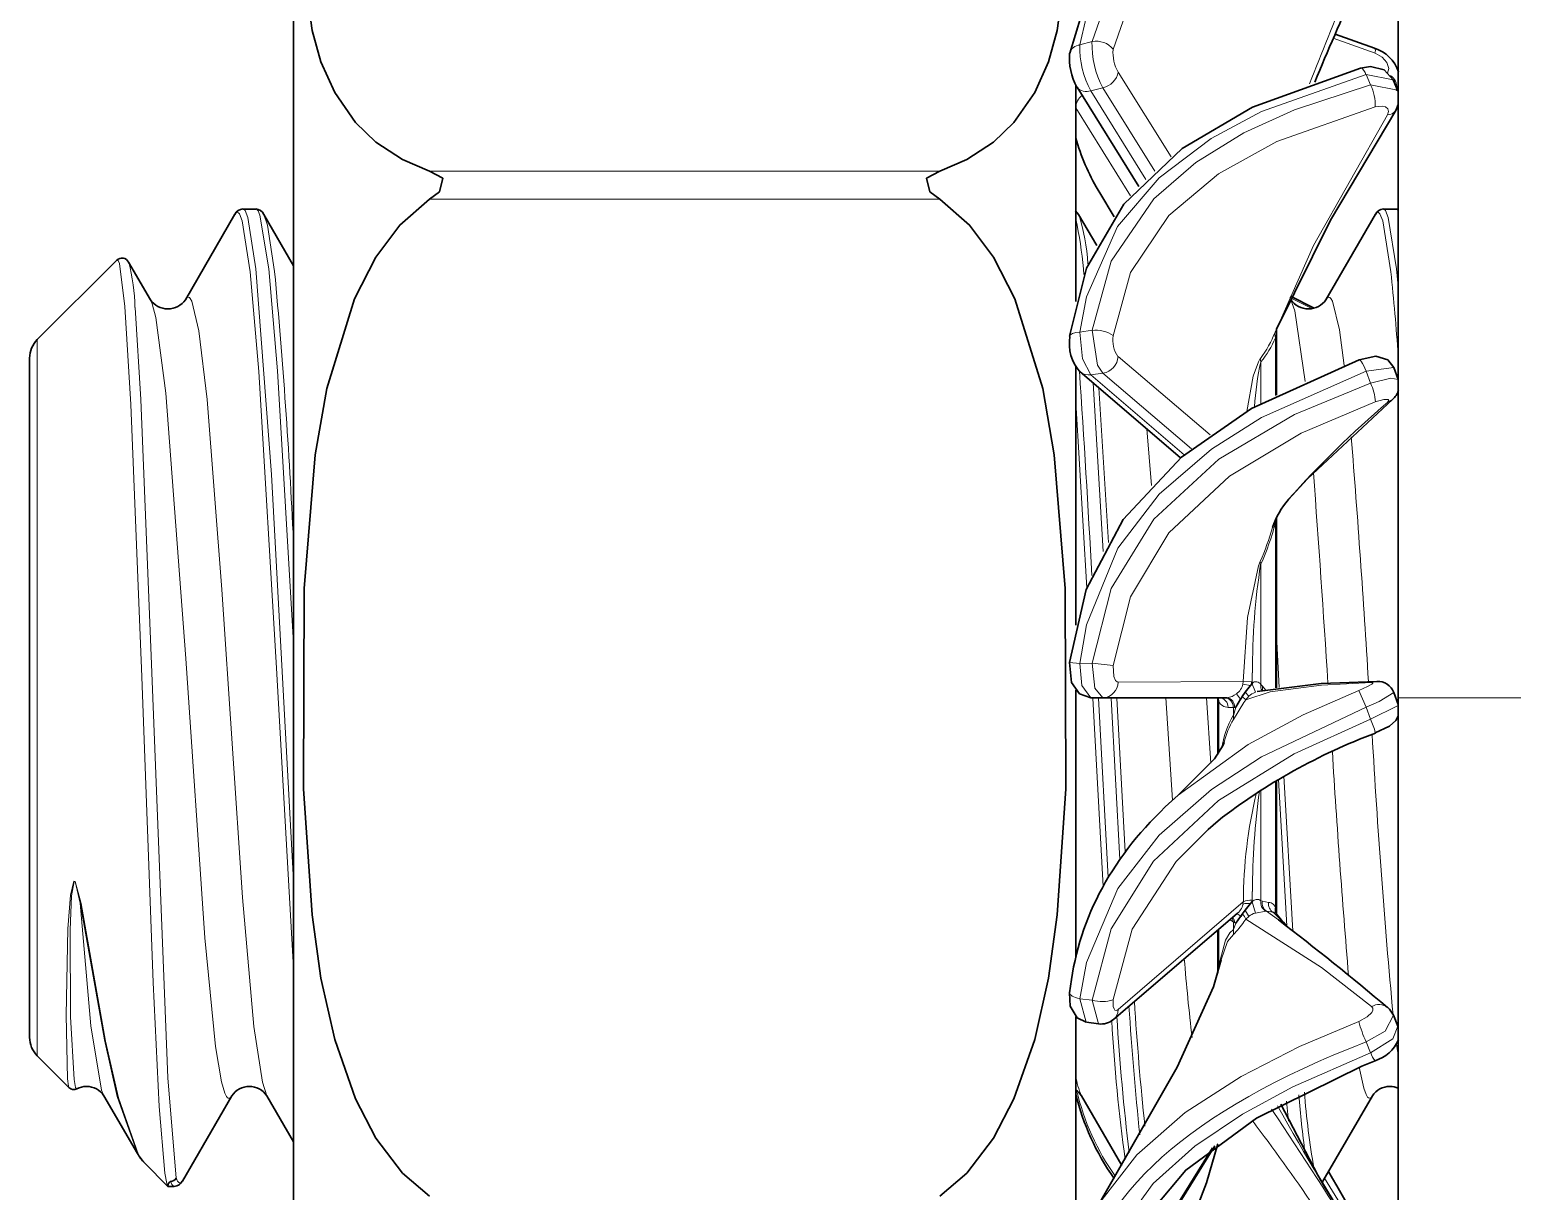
# Model space of a CAD drawing. Extents: x 291 to 834, y 188 to 661.
# Drawn here: x 416.502 to 421.052, y 247.562 to 251.127 of the extents above; entities that cross this region are included whole.
import ezdxf

# ---------------------------------------------------------------- set-up
doc = ezdxf.new("R2010")
doc.units = 0

msp = doc.modelspace()

# ---------------------------------------------------------------- linework, layer by layer
at = {"color": 7, "lineweight": 35, "ltscale": 0.125}
msp.add_line((420.702, 249.0769), (420.702, 254.0769), dxfattribs=at)
at = {"color": 7, "lineweight": 35, "ltscale": 0.11937}
msp.add_line((417.3121, 246.8775), (417.3121, 251.6523), dxfattribs=at)
at = {"color": 7, "lineweight": 35, "ltscale": 0.013887}
msp.add_line((420.702, 250.9977), (420.702, 251.5532), dxfattribs=at)
at = {"color": 7, "lineweight": 13, "ltscale": 0.000967825}
msp.add_line((419.7249, 251.0807), (419.7624, 251.0906), dxfattribs=at)
at = {"color": 7, "lineweight": 13, "ltscale": 0.003414}
msp.add_line((420.5025, 251.1011), (420.631, 251.0548), dxfattribs=at)
at = {"color": 7, "lineweight": 35, "ltscale": 0.003206}
msp.add_line((420.5079, 251.1136), (420.6287, 251.0708), dxfattribs=at)
at = {"color": 7, "lineweight": 13, "ltscale": 0.00768}
msp.add_line((419.8422, 250.9974), (420.0045, 250.7366), dxfattribs=at)
at = {"color": 7, "lineweight": 13, "ltscale": 0.000863501}
msp.add_line((420.6172, 250.958), (420.6032, 250.9895), dxfattribs=at)
at = {"color": 7, "lineweight": 13, "ltscale": 0.002112}
msp.add_line((420.6862, 250.9737), (420.6032, 250.9895), dxfattribs=at)
at = {"color": 7, "lineweight": 35, "ltscale": 0.016637}
msp.add_line((419.7121, 250.2926), (419.7121, 250.9581), dxfattribs=at)
at = {"color": 7, "lineweight": 35, "ltscale": 0.008998}
msp.add_line((419.9061, 250.6456), (419.7161, 250.9513), dxfattribs=at)
at = {"color": 7, "lineweight": 13, "ltscale": 0.000960823}
msp.add_line((419.7585, 250.9394), (419.7958, 250.9489), dxfattribs=at)
at = {"color": 7, "lineweight": 13, "ltscale": 0.008003}
msp.add_line((419.9276, 250.6676), (419.7585, 250.9394), dxfattribs=at)
at = {"color": 7, "lineweight": 13, "ltscale": 0.007522}
msp.add_line((419.7958, 250.9489), (419.9547, 250.6933), dxfattribs=at)
at = {"color": 7, "lineweight": 13, "ltscale": 0.002105}
msp.add_line((420.6172, 250.958), (420.6998, 250.942), dxfattribs=at)
at = {"color": 7, "lineweight": 35, "ltscale": 0.000862543}
msp.add_line((420.6998, 250.942), (420.6862, 250.9737), dxfattribs=at)
at = {"color": 7, "lineweight": 35, "ltscale": 0.000396052}
msp.add_line((420.702, 250.9545), (420.696, 250.9398), dxfattribs=at)
at = {"color": 7, "lineweight": 35, "ltscale": 0.000456619}
msp.add_line((420.702, 250.9362), (420.702, 250.9545), dxfattribs=at)
at = {"color": 7, "lineweight": 13, "ltscale": 0.007965}
msp.add_line((419.8805, 250.6171), (419.7122, 250.8876), dxfattribs=at)
at = {"color": 7, "lineweight": 35, "ltscale": 0.00048706}
msp.add_line((420.6941, 250.8795), (420.702, 250.8973), dxfattribs=at)
at = {"color": 7, "lineweight": 35, "ltscale": 0.008029}
msp.add_line((420.702, 250.5762), (420.702, 250.8973), dxfattribs=at)
at = {"color": 7, "lineweight": 13, "ltscale": 0.039131}
for p, q in [((417.7295, 250.6935), (419.2947, 250.6935)), ((417.7295, 250.6069), (419.2947, 250.6069))]:
    msp.add_line(p, q, dxfattribs=at)
at = {"color": 7, "lineweight": 35, "ltscale": 0.015599}
msp.add_line((420.702, 250.0529), (420.702, 250.6769), dxfattribs=at)
at = {"color": 7, "lineweight": 35, "ltscale": 0.002519}
msp.add_line((420.702, 250.5761), (420.702, 250.6769), dxfattribs=at)
at = {"color": 7, "lineweight": 35, "ltscale": 0.000257958}
msp.add_line((419.7859, 250.6261), (419.7806, 250.635), dxfattribs=at)
at = {"color": 7, "lineweight": 35, "ltscale": 0.002151}
msp.add_line((419.7859, 250.6261), (419.8302, 250.5524), dxfattribs=at)
at = {"color": 7, "lineweight": 35, "ltscale": 0.000986481}
for p, q in [((417.1565, 250.5769), (417.196, 250.5769)), ((420.6565, 250.5769), (420.696, 250.5769))]:
    msp.add_line(p, q, dxfattribs=at)
at = {"color": 7, "lineweight": 35, "ltscale": 0.000345607}
msp.add_line((419.7206, 250.5605), (419.7118, 250.5712), dxfattribs=at)
at = {"color": 7, "lineweight": 13, "ltscale": 0.000185275}
msp.add_line((420.696, 250.5769), (420.702, 250.5726), dxfattribs=at)
at = {"color": 7, "lineweight": 35, "ltscale": 0.000150748}
msp.add_line((420.702, 250.5761), (420.696, 250.5769), dxfattribs=at)
at = {"color": 7, "lineweight": 35, "ltscale": 0.007571}
for p, q in [((417.1319, 250.5606), (416.9799, 250.2986)), ((420.6319, 250.5606), (420.4799, 250.2986))]:
    msp.add_line(p, q, dxfattribs=at)
at = {"color": 7, "lineweight": 35, "ltscale": 0.004557}
msp.add_line((417.2206, 250.5605), (417.3121, 250.4029), dxfattribs=at)
at = {"color": 7, "lineweight": 35, "ltscale": 0.002778}
msp.add_line((419.7206, 250.5605), (419.7764, 250.4644), dxfattribs=at)
at = {"color": 7, "lineweight": 35, "ltscale": 0.008616}
msp.add_line((416.5254, 250.1761), (416.7691, 250.4198), dxfattribs=at)
at = {"color": 7, "lineweight": 35, "ltscale": 0.003329}
msp.add_line((416.8058, 250.4138), (416.8726, 250.2986), dxfattribs=at)
at = {"color": 7, "lineweight": 13, "ltscale": 0.000425899}
msp.add_line((419.7375, 250.3763), (419.7357, 250.3933), dxfattribs=at)
at = {"color": 7, "lineweight": 13, "ltscale": 0.001359}
msp.add_line((420.702, 250.3392), (420.6964, 250.3933), dxfattribs=at)
at = {"color": 7, "lineweight": 13, "ltscale": 0.001901}
msp.add_line((420.3693, 250.3054), (420.4371, 250.2711), dxfattribs=at)
at = {"color": 7, "lineweight": 35, "ltscale": 0.002038}
msp.add_line((420.3709, 250.3089), (420.4439, 250.2726), dxfattribs=at)
at = {"color": 7, "lineweight": 13, "ltscale": 0.000946202}
msp.add_line((419.7249, 250.1993), (419.7624, 250.2048), dxfattribs=at)
at = {"color": 7, "lineweight": 13, "ltscale": 0.000253592}
msp.add_line((420.3242, 250.199), (420.3285, 250.2082), dxfattribs=at)
at = {"color": 7, "lineweight": 13, "ltscale": 0.000325617}
msp.add_line((420.3271, 250.1925), (420.3279, 250.2055), dxfattribs=at)
at = {"color": 7, "lineweight": 35, "ltscale": 8.2908e-05}
msp.add_line((420.3278, 250.2052), (420.3286, 250.2084), dxfattribs=at)
at = {"color": 7, "lineweight": 35, "ltscale": 0.005003}
msp.add_line((420.328, 250.2057), (420.328, 250.0056), dxfattribs=at)
at = {"color": 7, "lineweight": 13, "ltscale": 0.003364}
msp.add_line((416.5254, 250.0415), (416.5254, 250.1761), dxfattribs=at)
at = {"color": 7, "lineweight": 13, "ltscale": 0.000288231}
msp.add_line((420.3252, 250.1812), (420.3271, 250.1925), dxfattribs=at)
at = {"color": 7, "lineweight": 13, "ltscale": 0.004425}
msp.add_line((420.3252, 250.1812), (420.3252, 250.0041), dxfattribs=at)
at = {"color": 7, "lineweight": 35, "ltscale": 0.003191}
msp.add_line((416.502, 249.9919), (416.502, 250.1195), dxfattribs=at)
at = {"color": 7, "lineweight": 13, "ltscale": 0.00927}
msp.add_line((419.8422, 250.1243), (420.1242, 249.8836), dxfattribs=at)
at = {"color": 7, "lineweight": 13, "ltscale": 0.000265548}
msp.add_line((420.2802, 250.1078), (420.2785, 250.1183), dxfattribs=at)
at = {"color": 7, "lineweight": 35, "ltscale": 0.019843}
msp.add_line((419.7121, 249.2992), (419.7121, 250.0929), dxfattribs=at)
at = {"color": 7, "lineweight": 35, "ltscale": 0.010164}
msp.add_line((420.0338, 249.8133), (419.725, 250.0778), dxfattribs=at)
at = {"color": 7, "lineweight": 13, "ltscale": 0.000939914}
msp.add_line((419.7585, 250.0679), (419.7958, 250.0729), dxfattribs=at)
at = {"color": 7, "lineweight": 13, "ltscale": 0.008928}
msp.add_line((419.7958, 250.0729), (420.067, 249.8407), dxfattribs=at)
at = {"color": 7, "lineweight": 13, "ltscale": 0.003185}
msp.add_line((420.2802, 250.1078), (420.2802, 249.9804), dxfattribs=at)
at = {"color": 7, "lineweight": 13, "ltscale": 0.00214}
msp.add_line((420.688, 250.0904), (420.6032, 250.0793), dxfattribs=at)
at = {"color": 7, "lineweight": 13, "ltscale": 0.000979231}
msp.add_line((420.6172, 250.0427), (420.6032, 250.0793), dxfattribs=at)
at = {"color": 7, "lineweight": 35, "ltscale": 0.000987342}
msp.add_line((420.7018, 250.0534), (420.688, 250.0904), dxfattribs=at)
at = {"color": 7, "lineweight": 13, "ltscale": 0.051595}
msp.add_line((416.5254, 247.9777), (416.5254, 250.0415), dxfattribs=at)
at = {"color": 7, "lineweight": 13, "ltscale": 0.009426}
msp.add_line((420.0449, 249.8227), (419.7585, 250.0679), dxfattribs=at)
at = {"color": 7, "lineweight": 13, "ltscale": 0.012968}
msp.add_line((419.7968, 249.5257), (419.7652, 250.0434), dxfattribs=at)
at = {"color": 7, "lineweight": 13, "ltscale": 0.011886}
msp.add_line((419.8124, 249.5535), (419.7832, 250.028), dxfattribs=at)
at = {"color": 7, "lineweight": 35, "ltscale": 0.04894}
msp.add_line((416.502, 248.0343), (416.502, 249.9919), dxfattribs=at)
at = {"color": 7, "lineweight": 13, "ltscale": 0.014291}
msp.add_line((419.7461, 249.4136), (419.7121, 249.9842), dxfattribs=at)
at = {"color": 7, "lineweight": 13, "ltscale": 0.000424698}
msp.add_line((420.6689, 249.9843), (420.6839, 249.9922), dxfattribs=at)
at = {"color": 7, "lineweight": 35, "ltscale": 0.023561}
msp.add_line((420.702, 249.0769), (420.702, 250.0194), dxfattribs=at)
at = {"color": 7, "lineweight": 13, "ltscale": 0.004357}
msp.add_line((419.9302, 249.9022), (419.9443, 249.7285), dxfattribs=at)
at = {"color": 7, "lineweight": 13, "ltscale": 0.000403417}
msp.add_line((420.3252, 249.6129), (420.3271, 249.6289), dxfattribs=at)
at = {"color": 7, "lineweight": 35, "ltscale": 0.013058}
msp.add_line((420.328, 249.6296), (420.328, 249.1072), dxfattribs=at)
at = {"color": 7, "lineweight": 13, "ltscale": 0.012651}
msp.add_line((420.3252, 249.6129), (420.3252, 249.1068), dxfattribs=at)
at = {"color": 7, "lineweight": 13, "ltscale": 0.000222666}
msp.add_line((420.2802, 249.4865), (420.2785, 249.4953), dxfattribs=at)
at = {"color": 7, "lineweight": 13, "ltscale": 0.009238}
msp.add_line((420.2802, 249.4865), (420.2802, 249.117), dxfattribs=at)
at = {"color": 7, "lineweight": 13, "ltscale": 0.004002}
msp.add_line((420.3366, 249.1085), (420.328, 249.2684), dxfattribs=at)
at = {"color": 7, "lineweight": 13, "ltscale": 0.00078881}
msp.add_line((419.7249, 249.1824), (419.6935, 249.1848), dxfattribs=at)
at = {"color": 7, "lineweight": 13, "ltscale": 0.000936217}
msp.add_line((419.7249, 249.1824), (419.7624, 249.183), dxfattribs=at)
at = {"color": 7, "lineweight": 13, "ltscale": 0.001623}
msp.add_line((419.8268, 249.1754), (419.7624, 249.183), dxfattribs=at)
at = {"color": 7, "lineweight": 13, "ltscale": 0.009603}
msp.add_line((419.8422, 249.1248), (420.2263, 249.1265), dxfattribs=at)
at = {"color": 7, "lineweight": 13, "ltscale": 0.000192772}
msp.add_line((420.2263, 249.1265), (420.2254, 249.1188), dxfattribs=at)
at = {"color": 7, "lineweight": 13, "ltscale": 0.000585033}
msp.add_line((420.2484, 249.1142), (420.2254, 249.1188), dxfattribs=at)
at = {"color": 7, "lineweight": 13, "ltscale": 0.00068177}
msp.add_line((420.2536, 249.1255), (420.2263, 249.1265), dxfattribs=at)
at = {"color": 7, "lineweight": 35, "ltscale": 0.000661826}
msp.add_line((420.2484, 249.1142), (420.2318, 249.0936), dxfattribs=at)
at = {"color": 7, "lineweight": 35, "ltscale": 0.000199747}
msp.add_line((420.2484, 249.1142), (420.2531, 249.1207), dxfattribs=at)
at = {"color": 7, "lineweight": 35, "ltscale": 0.0001091}
msp.add_line((420.253, 249.1255), (420.253, 249.1211), dxfattribs=at)
at = {"color": 7, "lineweight": 13, "ltscale": 0.000733669}
msp.add_line((420.253, 249.1211), (420.2635, 249.0937), dxfattribs=at)
at = {"color": 7, "lineweight": 13, "ltscale": 0.00050968}
msp.add_line((420.2536, 249.1255), (420.2538, 249.1458), dxfattribs=at)
at = {"color": 7, "lineweight": 13, "ltscale": 0.000182749}
msp.add_line((420.2538, 249.1459), (420.2539, 249.1532), dxfattribs=at)
at = {"color": 7, "lineweight": 13, "ltscale": 0.000166191}
msp.add_line((420.2802, 249.117), (420.2848, 249.1122), dxfattribs=at)
at = {"color": 7, "lineweight": 13, "ltscale": 0.000417403}
msp.add_line((420.6362, 249.1271), (420.6199, 249.1235), dxfattribs=at)
at = {"color": 7, "lineweight": 35, "ltscale": 0.020493}
msp.add_line((419.7121, 248.2803), (419.7121, 249.1), dxfattribs=at)
at = {"color": 7, "lineweight": 35, "ltscale": 0.000931549}
msp.add_line((419.7585, 249.0769), (419.7958, 249.0769), dxfattribs=at)
at = {"color": 7, "lineweight": 13, "ltscale": 0.014483}
msp.add_line((419.796, 248.4976), (419.7643, 249.076), dxfattribs=at)
at = {"color": 7, "lineweight": 13, "ltscale": 0.013802}
msp.add_line((419.8116, 248.5248), (419.7816, 249.076), dxfattribs=at)
at = {"color": 7, "lineweight": 35, "ltscale": 0.009522}
msp.add_line((419.7958, 249.0769), (420.1767, 249.0769), dxfattribs=at)
at = {"color": 7, "lineweight": 13, "ltscale": 0.0124}
msp.add_line((419.8477, 248.5808), (419.821, 249.076), dxfattribs=at)
at = {"color": 7, "lineweight": 13, "ltscale": 0.011834}
msp.add_line((419.864, 248.6034), (419.8383, 249.076), dxfattribs=at)
at = {"color": 7, "lineweight": 13, "ltscale": 0.007876}
msp.add_line((419.9887, 249.0769), (420.0093, 248.7625), dxfattribs=at)
at = {"color": 7, "lineweight": 13, "ltscale": 0.005043}
msp.add_line((420.1137, 249.0769), (420.1268, 248.8756), dxfattribs=at)
at = {"color": 7, "lineweight": 35, "ltscale": 0.004365}
msp.add_line((420.148, 249.0769), (420.148, 248.9023), dxfattribs=at)
at = {"color": 7, "lineweight": 13, "ltscale": 0.000323819}
msp.add_line((420.1481, 249.0769), (420.1508, 249.0642), dxfattribs=at)
at = {"color": 7, "lineweight": 13, "ltscale": 0.000317538}
msp.add_line((420.1508, 249.0642), (420.1504, 249.0769), dxfattribs=at)
at = {"color": 7, "lineweight": 35, "ltscale": 0.000702169}
msp.add_line((420.2182, 249.072), (420.2037, 249.0479), dxfattribs=at)
at = {"color": 7, "lineweight": 13, "ltscale": 0.000525181}
msp.add_line((420.2182, 249.072), (420.2052, 249.0885), dxfattribs=at)
at = {"color": 7, "lineweight": 35, "ltscale": 0.000237019}
msp.add_line((420.2185, 249.0727), (420.2231, 249.081), dxfattribs=at)
at = {"color": 7, "lineweight": 35, "ltscale": 0.000382836}
msp.add_line((420.2318, 249.0936), (420.2231, 249.081), dxfattribs=at)
at = {"color": 7, "lineweight": 13, "ltscale": 0.000370349}
msp.add_line((420.2231, 249.081), (420.234, 249.0709), dxfattribs=at)
at = {"color": 7, "lineweight": 13, "ltscale": 0.000265279}
msp.add_line((420.2282, 249.062), (420.234, 249.0709), dxfattribs=at)
at = {"color": 7, "lineweight": 13, "ltscale": 0.000418649}
msp.add_line((420.2318, 249.0936), (420.2436, 249.0816), dxfattribs=at)
at = {"color": 7, "lineweight": 13, "ltscale": 0.000359878}
msp.add_line((420.234, 249.0709), (420.2436, 249.0816), dxfattribs=at)
at = {"color": 7, "lineweight": 13, "ltscale": 0.000321719}
msp.add_line((420.2848, 249.1122), (420.2855, 249.0994), dxfattribs=at)
at = {"color": 7, "lineweight": 13, "ltscale": 0.00037163}
msp.add_line((420.2848, 249.1122), (420.2949, 249.1014), dxfattribs=at)
at = {"color": 7, "lineweight": 13, "ltscale": 0.001393}
msp.add_line((420.6032, 249.0482), (420.5808, 249.0992), dxfattribs=at)
at = {"color": 7, "lineweight": 35, "ltscale": 0.000992991}
msp.add_line((420.7019, 249.056), (420.6882, 249.0933), dxfattribs=at)
at = {"color": 7, "lineweight": 13, "ltscale": 0.075}
msp.add_line((423.702, 249.0769), (420.702, 249.0769), dxfattribs=at)
at = {"color": 7, "lineweight": 35}
msp.add_line((420.702, 249.0769), (420.702, 192.6969), dxfattribs=at)
at = {"color": 7, "lineweight": 35, "ltscale": 0.00053215}
msp.add_line((420.702, 249.0556), (420.702, 249.0769), dxfattribs=at)
at = {"color": 7, "lineweight": 13, "ltscale": 0.003934}
msp.add_line((420.1508, 249.0642), (420.1508, 248.9069), dxfattribs=at)
at = {"color": 7, "lineweight": 13, "ltscale": 0.000405121}
msp.add_line((420.1959, 249.0471), (420.1797, 249.0471), dxfattribs=at)
at = {"color": 7, "lineweight": 13, "ltscale": 0.000665593}
msp.add_line((420.1959, 249.0224), (420.2037, 249.0479), dxfattribs=at)
at = {"color": 7, "lineweight": 13, "ltscale": 9.99713e-05}
msp.add_line((420.1959, 249.0471), (420.1999, 249.0472), dxfattribs=at)
at = {"color": 7, "lineweight": 13, "ltscale": 0.000616837}
msp.add_line((420.1959, 249.0471), (420.1959, 249.0224), dxfattribs=at)
at = {"color": 7, "lineweight": 13, "ltscale": 0.000308613}
msp.add_line((420.1959, 249.0224), (420.196, 249.0101), dxfattribs=at)
at = {"color": 7, "lineweight": 13, "ltscale": 0.001528}
msp.add_line((420.196, 249.0101), (420.2282, 249.062), dxfattribs=at)
at = {"color": 7, "lineweight": 13, "ltscale": 9.69001e-05}
for p, q in [((420.2037, 249.0479), (420.1999, 249.0472)), ((420.2037, 248.3852), (420.1999, 248.3859))]:
    msp.add_line(p, q, dxfattribs=at)
at = {"color": 7, "lineweight": 13, "ltscale": 0.000992786}
msp.add_line((420.6172, 249.011), (420.6032, 249.0482), dxfattribs=at)
at = {"color": 7, "lineweight": 35, "ltscale": 0.023902}
msp.add_line((420.702, 248.0648), (420.702, 249.0208), dxfattribs=at)
at = {"color": 7, "lineweight": 13, "ltscale": 0.009632}
msp.add_line((420.3252, 248.8206), (420.3252, 248.4353), dxfattribs=at)
at = {"color": 7, "lineweight": 35, "ltscale": 0.009224}
msp.add_line((420.328, 248.8222), (420.328, 248.4533), dxfattribs=at)
at = {"color": 7, "lineweight": 13, "ltscale": 0.011246}
msp.add_line((420.3596, 248.3768), (420.3343, 248.8259), dxfattribs=at)
at = {"color": 7, "lineweight": 13, "ltscale": 0.011878}
msp.add_line((420.3781, 248.3614), (420.3512, 248.8358), dxfattribs=at)
at = {"color": 7, "lineweight": 35, "ltscale": 0.001348}
msp.add_line((420.0267, 248.778), (419.9869, 248.7416), dxfattribs=at)
at = {"color": 7, "lineweight": 13, "ltscale": 0.008476}
msp.add_line((420.2802, 248.4537), (420.2802, 248.7928), dxfattribs=at)
at = {"color": 7, "lineweight": 35, "ltscale": 0.00101}
msp.add_line((420.1189, 248.6726), (420.1497, 248.6987), dxfattribs=at)
at = {"color": 7, "lineweight": 13, "ltscale": 0.000173977}
msp.add_line((420.2538, 248.4752), (420.2539, 248.4821), dxfattribs=at)
at = {"color": 7, "lineweight": 13, "ltscale": 8.37602e-05}
msp.add_line((416.6566, 248.4462), (416.6598, 248.445), dxfattribs=at)
at = {"color": 7, "lineweight": 13, "ltscale": 0.012673}
msp.add_line((419.8422, 248.1195), (420.2263, 248.4503), dxfattribs=at)
at = {"color": 7, "lineweight": 13, "ltscale": 0.000185195}
msp.add_line((420.2263, 248.4503), (420.2254, 248.4429), dxfattribs=at)
at = {"color": 7, "lineweight": 35, "ltscale": 0.000655598}
msp.add_line((420.2484, 248.445), (420.2318, 248.4247), dxfattribs=at)
at = {"color": 7, "lineweight": 35, "ltscale": 0.000195469}
msp.add_line((420.2484, 248.445), (420.2531, 248.4513), dxfattribs=at)
at = {"color": 7, "lineweight": 13, "ltscale": 0.000897186}
msp.add_line((420.2534, 248.4505), (420.2635, 248.416), dxfattribs=at)
at = {"color": 7, "lineweight": 13, "ltscale": 0.000103785}
msp.add_line((420.2536, 248.4558), (420.2535, 248.4516), dxfattribs=at)
at = {"color": 7, "lineweight": 13, "ltscale": 0.000484124}
msp.add_line((420.2536, 248.4558), (420.2538, 248.4752), dxfattribs=at)
at = {"color": 7, "lineweight": 13, "ltscale": 0.000118703}
msp.add_line((420.2802, 248.4537), (420.2848, 248.4526), dxfattribs=at)
at = {"color": 7, "lineweight": 13, "ltscale": 0.000494287}
msp.add_line((420.2848, 248.4526), (420.3041, 248.4487), dxfattribs=at)
at = {"color": 7, "lineweight": 13, "ltscale": 0.000276896}
msp.add_line((420.3252, 248.4353), (420.318, 248.4436), dxfattribs=at)
at = {"color": 7, "lineweight": 13, "ltscale": 0.000537602}
msp.add_line((420.3278, 248.4139), (420.3252, 248.4353), dxfattribs=at)
at = {"color": 7, "lineweight": 35, "ltscale": 0.000991058}
msp.add_line((420.328, 248.4533), (420.328, 248.4136), dxfattribs=at)
at = {"color": 7, "lineweight": 35, "ltscale": 0.012537}
msp.add_line((419.8279, 248.0895), (420.2087, 248.4159), dxfattribs=at)
at = {"color": 7, "lineweight": 13, "ltscale": 0.000328537}
msp.add_line((420.1959, 248.388), (420.1853, 248.3958), dxfattribs=at)
at = {"color": 7, "lineweight": 13, "ltscale": 0.000353383}
msp.add_line((420.1959, 248.388), (420.1921, 248.4016), dxfattribs=at)
at = {"color": 7, "lineweight": 13, "ltscale": 0.000112784}
msp.add_line((420.1959, 248.388), (420.1999, 248.3859), dxfattribs=at)
at = {"color": 7, "lineweight": 13, "ltscale": 0.000575256}
msp.add_line((420.1959, 248.388), (420.1959, 248.365), dxfattribs=at)
at = {"color": 7, "lineweight": 13, "ltscale": 0.000542227}
msp.add_line((420.1959, 248.365), (420.2037, 248.3852), dxfattribs=at)
at = {"color": 7, "lineweight": 35, "ltscale": 0.000611773}
msp.add_line((420.2182, 248.405), (420.2037, 248.3852), dxfattribs=at)
at = {"color": 7, "lineweight": 35, "ltscale": 0.000217625}
msp.add_line((420.2185, 248.4056), (420.2231, 248.413), dxfattribs=at)
at = {"color": 7, "lineweight": 35, "ltscale": 0.000364842}
msp.add_line((420.2318, 248.4247), (420.2231, 248.413), dxfattribs=at)
at = {"color": 7, "lineweight": 13, "ltscale": 0.000245097}
msp.add_line((420.2282, 248.389), (420.234, 248.397), dxfattribs=at)
at = {"color": 7, "lineweight": 13, "ltscale": 0.000554212}
msp.add_line((420.2318, 248.4247), (420.2436, 248.4059), dxfattribs=at)
at = {"color": 7, "lineweight": 13, "ltscale": 0.0003274}
msp.add_line((420.234, 248.397), (420.2436, 248.4059), dxfattribs=at)
at = {"color": 7, "lineweight": 13, "ltscale": 0.000818168}
msp.add_line((420.2635, 248.416), (420.2956, 248.4222), dxfattribs=at)
at = {"color": 7, "lineweight": 13, "ltscale": 4.80667e-05}
msp.add_line((420.2956, 248.4222), (420.2975, 248.4222), dxfattribs=at)
at = {"color": 7, "lineweight": 13, "ltscale": 0.001134}
msp.add_line((420.2975, 248.4222), (420.3339, 248.3952), dxfattribs=at)
at = {"color": 7, "lineweight": 13, "ltscale": 0.000513215}
msp.add_line((420.2975, 248.4222), (420.3177, 248.4183), dxfattribs=at)
at = {"color": 7, "lineweight": 13, "ltscale": 0.001573}
msp.add_line((420.3621, 248.3737), (420.3177, 248.4183), dxfattribs=at)
at = {"color": 7, "lineweight": 13, "ltscale": 0.000154877}
msp.add_line((420.3177, 248.4183), (420.3239, 248.4183), dxfattribs=at)
at = {"color": 7, "lineweight": 13, "ltscale": 0.000119886}
msp.add_line((420.3271, 248.4147), (420.3239, 248.4183), dxfattribs=at)
at = {"color": 7, "lineweight": 35, "ltscale": 0.00331}
msp.add_line((420.148, 248.3638), (420.148, 248.2313), dxfattribs=at)
at = {"color": 7, "lineweight": 13, "ltscale": 0.002763}
msp.add_line((420.1508, 248.3662), (420.1508, 248.2556), dxfattribs=at)
at = {"color": 7, "lineweight": 13, "ltscale": 0.000366214}
msp.add_line((420.1959, 248.365), (420.196, 248.3503), dxfattribs=at)
at = {"color": 7, "lineweight": 13, "ltscale": 0.000492757}
msp.add_line((420.1495, 248.236), (420.1508, 248.2556), dxfattribs=at)
at = {"color": 7, "lineweight": 13, "ltscale": 0.000942958}
msp.add_line((419.7249, 248.1529), (419.7624, 248.1483), dxfattribs=at)
at = {"color": 7, "lineweight": 13, "ltscale": 0.001866}
msp.add_line((419.7445, 248.0809), (419.7249, 248.1529), dxfattribs=at)
at = {"color": 7, "lineweight": 13, "ltscale": 0.001884}
msp.add_line((419.7624, 248.1483), (419.7825, 248.0757), dxfattribs=at)
at = {"color": 7, "lineweight": 35, "ltscale": 0.018459}
msp.add_line((419.7121, 247.3593), (419.7121, 248.0977), dxfattribs=at)
at = {"color": 7, "lineweight": 35, "ltscale": 0.000940671}
msp.add_line((419.7452, 248.0807), (419.7825, 248.0757), dxfattribs=at)
at = {"color": 7, "lineweight": 35, "ltscale": 0.000908797}
msp.add_line((420.7007, 248.0686), (420.6869, 248.1023), dxfattribs=at)
at = {"color": 7, "lineweight": 35, "ltscale": 0.013755}
msp.add_line((420.702, 247.4769), (420.702, 248.0271), dxfattribs=at)
at = {"color": 7, "lineweight": 35, "ltscale": 0.003435}
msp.add_line((416.5254, 247.9777), (416.6226, 247.8806), dxfattribs=at)
at = {"color": 7, "lineweight": 13, "ltscale": 0.000902385}
msp.add_line((420.6172, 247.9872), (420.6032, 248.0205), dxfattribs=at)
at = {"color": 7, "lineweight": 13, "ltscale": 0.001066}
msp.add_line((420.6968, 248.0145), (420.7026, 247.9722), dxfattribs=at)
at = {"color": 7, "lineweight": 13, "ltscale": 3.12805e-05}
msp.add_line((416.6465, 247.8766), (416.6453, 247.8766), dxfattribs=at)
at = {"color": 7, "lineweight": 35, "ltscale": 0.005112}
msp.add_line((416.8325, 247.6784), (416.7299, 247.8552), dxfattribs=at)
at = {"color": 7, "lineweight": 35, "ltscale": 0.00757}
for p, q in [((416.9706, 247.5933), (417.1226, 247.8552)), ((420.4706, 247.5933), (420.6226, 247.8552))]:
    msp.add_line(p, q, dxfattribs=at)
at = {"color": 7, "lineweight": 35, "ltscale": 0.004095}
msp.add_line((417.3121, 247.7135), (417.2299, 247.8552), dxfattribs=at)
at = {"color": 7, "lineweight": 35, "ltscale": 0.006181}
msp.add_line((419.854, 247.6414), (419.7299, 247.8552), dxfattribs=at)
at = {"color": 7, "lineweight": 35, "ltscale": 0.015551}
msp.add_line((420.702, 247.2565), (420.702, 247.8785), dxfattribs=at)
at = {"color": 7, "lineweight": 35, "ltscale": 0.010039}
msp.add_line((420.702, 247.4769), (420.702, 247.8785), dxfattribs=at)
at = {"color": 7, "lineweight": 13, "ltscale": 0.001537}
msp.add_line((420.365, 247.7774), (420.3589, 247.8386), dxfattribs=at)
at = {"color": 7, "lineweight": 35, "ltscale": 0.014263}
msp.add_line((419.8381, 247.2166), (420.1392, 247.7013), dxfattribs=at)
at = {"color": 7, "lineweight": 13, "ltscale": 0.013687}
msp.add_line((419.8422, 247.2297), (420.1308, 247.6949), dxfattribs=at)
at = {"color": 7, "lineweight": 35, "ltscale": 0.002551}
msp.add_line((416.8541, 247.649), (416.9262, 247.5769), dxfattribs=at)
at = {"color": 7, "lineweight": 35, "ltscale": 0.000492096}
msp.add_line((416.9262, 247.5769), (416.9459, 247.5769), dxfattribs=at)
at = {"color": 7, "lineweight": 13, "ltscale": 0.000111754}
msp.add_line((420.4706, 247.5933), (420.4681, 247.5896), dxfattribs=at)
at = {"color": 7, "lineweight": 35, "ltscale": 0.000113208}
msp.add_line((420.4706, 247.5933), (420.4681, 247.5895), dxfattribs=at)
at = {"color": 7, "lineweight": 13, "ltscale": 0.010461}
msp.add_line((420.6946, 247.2456), (420.4759, 247.6023), dxfattribs=at)
at = {"color": 7, "lineweight": 35}
for points in [[(417.7295, 250.6935), (417.6464, 250.7286), (417.5645, 250.7823), (417.5017, 250.8428), (417.438, 250.9341), (417.396, 251.0283), (417.3687, 251.1251), (417.3426, 251.3189), (417.3447, 251.626), (417.3782, 251.831), (417.4135, 251.9331), (417.4723, 252.0371), (417.5644, 252.1345), (417.6379, 252.1838), (417.7295, 252.2235)], [(419.2947, 250.6935), (419.3778, 250.7286), (419.4597, 250.7823), (419.5225, 250.8428), (419.5862, 250.9341), (419.6282, 251.0283), (419.6556, 251.1251), (419.6817, 251.3189), (419.6796, 251.626), (419.6461, 251.831), (419.6107, 251.9331), (419.5519, 252.0371), (419.4598, 252.1345), (419.3863, 252.1838), (419.2947, 252.2235)], [(420.5911, 251.6779), (420.2606, 251.6017), (420.0451, 251.5123), (419.864, 251.3842), (419.7467, 251.2281), (419.6936, 251.0555)], [(420.5856, 251.0096), (420.2545, 250.8892), (420.039, 250.7622), (419.8594, 250.592), (419.7449, 250.3956), (419.6935, 250.1863)], [(420.6862, 250.9737), (420.6591, 251.0037), (420.6163, 251.0141), (420.5856, 251.0096)], [(420.3285, 250.2082), (420.4943, 250.5422), (420.6941, 250.8795)], [(417.7295, 250.6069), (417.76, 250.6298), (417.7704, 250.6713), (417.7295, 250.6935)], [(419.2947, 250.6069), (419.2643, 250.6298), (419.2538, 250.6713), (419.2947, 250.6935)], [(417.7295, 247.5469), (417.6464, 247.6172), (417.5645, 247.7247), (417.5017, 247.8456), (417.438, 248.0281), (417.396, 248.2165), (417.3687, 248.4102), (417.3426, 248.7977), (417.3447, 249.4119), (417.3782, 249.8219), (417.4135, 250.0262), (417.4987, 250.3012), (417.5644, 250.429), (417.6379, 250.5275), (417.7295, 250.6069)], [(419.2947, 247.5469), (419.3778, 247.6172), (419.4597, 247.7247), (419.5225, 247.8456), (419.5862, 248.0281), (419.6282, 248.2165), (419.6556, 248.4102), (419.6817, 248.7977), (419.6796, 249.4119), (419.6461, 249.8219), (419.6107, 250.0262), (419.5256, 250.3012), (419.4598, 250.429), (419.3863, 250.5275), (419.2947, 250.6069)], [(420.582, 250.1139), (420.2511, 249.9642), (420.0363, 249.8154), (419.8578, 249.6236), (419.7444, 249.409), (419.6935, 249.1848)], [(420.688, 250.0904), (420.6697, 250.1144), (420.6335, 250.1251), (420.582, 250.1139)], [(420.6839, 249.9922), (420.423, 249.7488), (420.3648, 249.685)], [(419.7585, 249.0769), (419.7239, 249.0886), (419.6992, 249.1241), (419.6935, 249.1848)], [(420.2694, 249.0956), (420.4649, 249.1204), (420.6362, 249.1271)], [(420.6313, 248.9694), (420.6745, 248.9899), (420.6943, 249.0073), (420.7019, 249.0211)], [(420.0267, 248.778), (420.138, 248.8895), (420.1646, 248.931), (420.1674, 248.9391)], [(419.7859, 247.5277), (420.0239, 247.9433), (420.1347, 248.1899), (420.1583, 248.2723)], [(419.7445, 248.0809), (419.7161, 248.0939), (419.6953, 248.1299), (419.6935, 248.1716)], [(419.9058, 247.4553), (420.0497, 247.6272), (420.2668, 247.7867), (420.5899, 247.9456), (420.6311, 247.9621)], [(420.3416, 247.8293), (420.4552, 247.6116), (420.6193, 247.3391)], [(419.7192, 246.6642), (420.0089, 247.3161), (420.1135, 247.5883), (420.1483, 247.708)]]:
    msp.add_lwpolyline(points, dxfattribs=at)
at = {"color": 7, "lineweight": 13}
for points in [[(420.6032, 251.6691), (420.2831, 251.5972), (420.127, 251.5393), (419.9671, 251.4509), (419.8387, 251.3357), (419.744, 251.1651), (419.7249, 251.0807)], [(419.7624, 251.0906), (419.8211, 251.2591), (419.9513, 251.4059), (420.0807, 251.4888), (420.2273, 251.5522), (420.3805, 251.5988), (420.6172, 251.6463)], [(419.8268, 251.0667), (419.8798, 251.2202), (419.9976, 251.3526), (420.1515, 251.4453), (420.2687, 251.4923), (420.5141, 251.5569), (420.631, 251.5773)], [(420.631, 251.0548), (420.6521, 251.0432), (420.6668, 251.0264), (420.6725, 251.0078), (420.6689, 250.9935)], [(420.6032, 250.9895), (420.2827, 250.8757), (420.1282, 250.7933), (419.9677, 250.6722), (419.8405, 250.5233), (419.7449, 250.3077), (419.7249, 250.1993)], [(419.7624, 250.2048), (419.8213, 250.4168), (419.9518, 250.6083), (420.0803, 250.7201), (420.2276, 250.8106), (420.3834, 250.8814), (420.6172, 250.958)], [(419.8268, 250.1881), (419.8799, 250.3822), (419.9979, 250.5574), (420.1504, 250.6853), (420.329, 250.7838), (420.631, 250.8904)], [(420.631, 250.8904), (420.6534, 250.8927), (420.6623, 250.8907), (420.6703, 250.8846), (420.6724, 250.8759), (420.6689, 250.8657)], [(420.6689, 250.8657), (420.4418, 250.4644), (420.3285, 250.2082)], [(417.1964, 250.3933), (417.1714, 250.5508), (417.1629, 250.5722), (417.16, 250.5755), (417.1586, 250.5764), (417.1565, 250.5769)], [(417.196, 250.5769), (417.1974, 250.5767), (417.2002, 250.5747), (417.203, 250.571), (417.2086, 250.5579), (417.2357, 250.3933)], [(420.6964, 250.3933), (420.6714, 250.5508), (420.6629, 250.5722), (420.66, 250.5755), (420.6586, 250.5764), (420.6565, 250.5769)], [(417.179, 250.384), (417.1541, 250.5408), (417.1456, 250.5621), (417.1427, 250.5654), (417.1413, 250.5664), (417.1392, 250.5669)], [(417.2206, 250.5605), (417.2316, 250.5275), (417.253, 250.3849)], [(420.679, 250.384), (420.6541, 250.5408), (420.6456, 250.5621), (420.6427, 250.5654), (420.6413, 250.5664), (420.6392, 250.5669)], [(416.7692, 250.4198), (416.7704, 250.4206), (416.7719, 250.4205), (416.7737, 250.4188), (416.7773, 250.4101), (416.7943, 250.2775)], [(417.3121, 248.5151), (417.2438, 249.7618), (417.1964, 250.3933)], [(417.312, 249.2444), (417.2626, 250.0801), (417.2357, 250.3933)], [(417.3124, 248.2289), (417.2593, 249.1679), (417.2056, 250.0782), (417.179, 250.384)], [(416.8726, 250.2986), (416.8782, 250.286), (416.8892, 250.2439), (416.92, 250.0116), (416.981, 249.1968), (417.0399, 248.3397), (417.0728, 248.0068), (417.0909, 247.8981), (417.1009, 247.8635), (417.106, 247.8533), (417.1095, 247.8493), (417.1112, 247.8482), (417.1137, 247.8475)], [(416.9887, 250.3063), (416.9925, 250.3049), (416.995, 250.3025), (416.9999, 250.2942), (417.0216, 250.2032), (417.0469, 249.992), (417.092, 249.4091), (417.1553, 248.4638), (417.1904, 248.0676), (417.2162, 247.8966), (417.2299, 247.8552)], [(420.3726, 250.2986), (420.3846, 250.2643), (420.4163, 250.0475)], [(420.4887, 250.3063), (420.4924, 250.305), (420.4949, 250.3026), (420.4998, 250.2945), (420.5211, 250.2059), (420.5359, 250.0969)], [(416.7943, 250.2775), (416.8127, 249.9773), (416.8461, 249.1411), (416.8809, 248.2024), (416.8998, 247.8221), (416.9172, 247.6178), (416.9232, 247.5857), (416.9262, 247.5775)], [(416.8258, 250.2744), (416.8433, 249.9921), (416.8752, 249.2056), (416.9264, 247.9099), (416.9518, 247.6023)], [(419.7624, 250.2048), (419.7794, 250.0975), (419.7958, 250.0729)], [(419.7585, 250.0679), (419.7333, 250.1172), (419.7249, 250.1993)], [(420.2367, 249.9559), (420.2571, 250.0642), (420.2727, 250.1083), (420.2785, 250.1183)], [(420.6032, 250.0793), (420.2825, 249.9373), (420.1289, 249.8403), (419.9682, 249.7013), (419.8412, 249.5357), (419.7452, 249.3004), (419.7249, 249.1824)], [(419.7624, 249.183), (419.8212, 249.4125), (419.9515, 249.6253), (420.1514, 249.8087), (420.3839, 249.9459), (420.6172, 250.0427)], [(420.6172, 250.0427), (420.6789, 250.058), (420.7018, 250.0534)], [(419.8268, 249.1754), (419.8798, 249.3865), (419.9976, 249.5829), (420.1837, 249.7571), (420.4036, 249.8892), (420.631, 249.9848)], [(420.631, 249.9848), (420.6577, 249.992), (420.667, 249.9927), (420.6709, 249.9918), (420.672, 249.991), (420.6725, 249.9894), (420.6719, 249.9879), (420.6689, 249.9843)], [(420.2263, 249.1265), (420.2393, 249.3229), (420.2732, 249.4815), (420.2785, 249.4953)], [(419.7585, 249.0769), (419.7307, 249.114), (419.7249, 249.1824)], [(419.7624, 249.183), (419.7704, 249.1063), (419.7958, 249.0769)], [(419.8268, 249.1754), (419.8289, 249.1416), (419.834, 249.1299), (419.8393, 249.1254), (419.8422, 249.1248)], [(420.234, 249.0709), (420.3091, 249.0953), (420.4664, 249.1158), (420.6199, 249.1235)], [(420.6199, 249.1235), (420.6223, 249.1233), (420.6236, 249.1227), (420.6235, 249.1212), (420.6206, 249.1185), (420.6078, 249.1111), (420.5808, 249.0992)], [(420.5808, 249.0992), (420.4097, 249.0241), (420.2412, 248.9331), (420.0267, 248.778)], [(420.6882, 249.0933), (420.643, 249.0648), (420.6032, 249.0482)], [(420.6032, 249.0482), (420.2825, 248.8952), (420.1288, 248.7948), (419.9684, 248.6548), (419.8409, 248.4909), (419.7449, 248.2637), (419.7249, 248.1529)], [(420.6172, 249.011), (420.7, 249.0521), (420.7019, 249.056)], [(419.7624, 248.1483), (419.8209, 248.3674), (419.9507, 248.5754), (420.1504, 248.761), (420.382, 248.9044), (420.6172, 249.011)], [(419.8268, 248.1508), (419.8855, 248.3669), (420.0202, 248.5745), (420.1189, 248.6726)], [(416.6137, 248.1027), (416.6191, 248.3671), (416.627, 248.4708), (416.638, 248.5136), (416.6418, 248.5131), (416.6598, 248.445)], [(416.6278, 248.0979), (416.6265, 248.364), (416.6308, 248.4687), (416.6386, 248.5126), (416.6395, 248.5132), (416.6406, 248.5132), (416.6416, 248.5124), (416.6566, 248.4462)], [(416.6566, 248.4462), (416.7314, 248.0268), (416.7708, 247.853), (416.8325, 247.6784)], [(416.6566, 248.4462), (416.6901, 248.0699), (416.7227, 247.8726), (416.7299, 247.8552)], [(416.6598, 248.445), (416.7347, 248.0232), (416.7743, 247.8485), (416.8362, 247.6735), (416.8541, 247.649)], [(420.234, 248.397), (420.466, 248.2491), (420.6199, 248.1288)], [(420.1959, 248.365), (420.1855, 248.3553), (420.1716, 248.333), (420.1508, 248.2556)], [(420.196, 248.3503), (420.1774, 248.3289), (420.1583, 248.2723)], [(419.8268, 248.1508), (419.8271, 248.129), (419.8297, 248.1215), (419.8324, 248.1181), (419.8367, 248.1168), (419.8395, 248.1177), (419.8422, 248.1195)], [(420.6199, 248.1288), (420.6234, 248.1237), (420.6234, 248.1174), (420.6203, 248.1109), (420.6069, 248.0975), (420.5808, 248.0833)], [(416.6226, 247.8806), (416.621, 247.8847), (416.6182, 247.9074), (416.6137, 248.1027)], [(416.6453, 247.8766), (416.6444, 247.8774), (416.6428, 247.8808), (416.6381, 247.9055), (416.6278, 248.0979)], [(420.5808, 248.0833), (420.3992, 248.0063), (420.2196, 247.9143), (420.0483, 247.8034), (419.8998, 247.6741), (419.7859, 247.5277)], [(420.6869, 248.1023), (420.6619, 248.0538), (420.6032, 248.0205)], [(420.6172, 247.9872), (420.6854, 248.0295), (420.7007, 248.0686)], [(419.7624, 247.2257), (419.8206, 247.4077), (419.9494, 247.5856), (420.0779, 247.7), (420.2241, 247.7989), (420.3783, 247.8828), (420.6172, 247.9872)], [(420.5822, 247.9426), (420.596, 247.878), (420.6031, 247.8586), (420.6078, 247.851), (420.6102, 247.8488), (420.6137, 247.8475)]]:
    msp.add_lwpolyline(points, dxfattribs=at)
for centre, radius, start, end in [((431.5007, 246.6478), 11.8815, 155.73208, 158.71406), ((419.7263, 251.0455), 0.0347, 92.3479, 163.0655), ((420.0058, 251.0729), 0.2813, 178.4092, 208.3683), ((420.0423, 251.0819), 0.2804, 178.2165, 208.3558), ((419.7764, 251.0266), 0.0652, 38.5208, 102.3339), ((420.614, 251.0617), 0.0177, 337.9251, 31.9083), ((419.9504, 251.058), 0.1241, 175.9742, 209.2534), ((419.783, 251.0087), 0.0608, 282.0761, 349.2556), ((420.5746, 250.9844), 0.0282, 10.2602, 66.3489), ((420.6501, 250.9478), 0.0479, 359.1172, 53.5929), ((419.7447, 250.9748), 0.0375, 219.3728, 291.3201), ((420.4839, 250.8943), 0.1475, 358.4666, 25.5163), ((419.7613, 250.8856), 0.0494, 126.1069, 177.6286), ((420.6684, 250.897), 0.0312, 270.8597, 325.6991), ((420.3422, 250.9666), 0.6521, 194.9321, 210.5657), ((417.1416, 250.557), 0.0102, 103.6996, 160.1577), ((418.5019, 250.2843), 1.2384, 5.0462, 12.199), ((419.1486, 250.3763), 0.6017, 3.0902, 17.8567), ((420.6416, 250.557), 0.0102, 103.6994, 160.1576), ((416.1926, 250.2615), 0.6325, 1.1639, 13.9486), ((399.3405, 248.7156), 17.9907, 2.68362, 5.32423), ((413.1767, 249.5886), 7.5444, 4.09211, 6.05215), ((416.9916, 250.2943), 0.0124, 103.658, 160.0842), ((420.4916, 250.2943), 0.0124, 103.658, 160.0842), ((419.772, 250.1024), 0.1024, 57.3525, 95.3701), ((419.9139, 250.1736), 0.0878, 170.5598, 214.5238), ((419.9846, 250.3363), 0.3661, 323.445, 337.9935), ((420.0323, 250.3091), 0.3194, 320.9165, 336.4027), ((420.3482, 250.1914), 0.0252, 162.4845, 204.0044), ((419.7867, 250.1277), 0.0556, 279.3901, 356.4664), ((380.1429, 247.3685), 39.6732, 3.0106, 3.91976), ((419.7521, 250.1084), 0.0409, 230.3673, 279.0043), ((421.1497, 249.9174), 0.8904, 167.6503, 176.6221), ((420.4823, 249.977), 0.1495, 2.9778, 25.972), ((422.8091, 247.4914), 3.2848, 130.6463, 138.0941), ((381.6312, 246.7651), 39.0506, 3.46661, 4.57209), ((370.8856, 246.0408), 49.6958, 3.55423, 4.30062), ((419.4267, 249.859), 0.9263, 336.8797, 343.7201), ((419.4271, 249.8602), 0.9314, 336.3428, 344.6024), ((422.3509, 249.1631), 2.0964, 171.1246, 180.2702), ((419.7938, 249.1248), 0.0481, 272.4167, 0.0336), ((420.1768, 249.1296), 0.0498, 304.6427, 347.484), ((420.2654, 249.1098), 0.0164, 26.0942, 137.8401), ((420.3047, 249.1125), 0.0249, 169.5118, 212.7861), ((420.1508, 249.0485), 0.0287, 357.2896, 86.5958), ((420.167, 249.0485), 0.0287, 357.2833, 86.5953), ((420.1701, 249.1323), 0.0559, 276.8086, 308.7909), ((420.1722, 249.0504), 0.0273, 353.2882, 80.4718), ((420.2841, 249.037), 0.0603, 110.0225, 132.2623), ((420.1828, 249.0843), 0.0376, 212.159, 265.2463), ((420.4524, 248.875), 0.2961, 150.1061, 171.0812), ((420.4003, 248.8875), 0.2384, 149.0354, 167.4876), ((420.4377, 248.9237), 0.1991, 13.316, 25.9507), ((444.8398, 250.3387), 24.257, 183.24671, 185.28771), ((450.6674, 250.7526), 30.2239, 183.49084, 184.79774), ((421.612, 248.4544), 1.3851, 166.2024, 180.1686), ((422.6274, 248.4716), 2.3731, 172.2868, 179.7434), ((420.1761, 248.4549), 0.0509, 304.8599, 346.3655), ((420.2397, 248.4055), 0.0403, 77.5385, 110.7853), ((420.2489, 248.4044), 0.0514, 84.8435, 116.2431), ((420.2684, 248.4373), 0.0205, 54.3297, 137.1698), ((420.3095, 248.4484), 0.0298, 169.7518, 241.9799), ((420.313, 248.4464), 0.0288, 167.673, 237.3746), ((420.3345, 248.4438), 0.0307, 170.962, 236.6126), ((420.3032, 248.4245), 0.0242, 52.3856, 87.8), ((420.3464, 248.4267), 0.0228, 158.0743, 211.9612), ((420.1751, 248.3868), 0.0248, 357.8192, 40.9419), ((420.0103, 248.5339), 0.2615, 315.3299, 326.3976), ((420.2031, 248.3973), 0.0163, 27.8457, 82.1956), ((420.1994, 248.3846), 0.0369, 19.6452, 50.088), ((420.279, 248.3608), 0.0574, 105.674, 128.1233), ((426.9407, 248.8384), 6.9184, 184.66612, 186.67548), ((419.7929, 248.2491), 0.1048, 253.1221, 289.0269), ((419.8014, 248.1204), 0.0407, 310.6494, 358.747), ((428.5411, 248.6648), 8.6821, 183.53083, 186.14457), ((429.121, 248.7231), 9.2469, 183.58784, 185.96566), ((420.6429, 248.0912), 0.0439, 52.6602, 121.4465), ((425.0185, 248.3732), 5.2038, 183.1721, 187.8875), ((426.3238, 248.4789), 6.4965, 183.35828, 187.06152), ((420.9864, 248.1945), 0.4208, 195.3425, 204.4285), ((420.6948, 248.0113), 0.0809, 197.2233, 217.634), ((419.9424, 247.9487), 0.2325, 188.148, 203.7416), ((417.1108, 247.8595), 0.0124, 283.658, 340.0842), ((420.4586, 248.0475), 0.7643, 193.309, 215.1666), ((423.8933, 248.1552), 3.5095, 184.8581, 187.7857), ((422.6732, 248.03), 2.265, 184.137, 190.1272), ((420.6108, 247.8595), 0.0124, 283.658, 340.0842), ((407.5222, 239.2375), 15.4001, 31.95193, 33.84131), ((430.7342, 253.693), 11.9442, 209.43147, 211.90494), ((414.0194, 243.0999), 7.7954, 32.15111, 36.8881), ((416.9549, 247.5947), 0.0202, 186.5916, 243.2818), ((416.9724, 247.6048), 0.0203, 186.8608, 243.0313), ((416.9609, 247.5968), 0.0103, 283.7438, 340.2206)]:
    msp.add_arc(centre, radius, start, end, dxfattribs=at)
at = {"color": 7, "lineweight": 35}
for centre, radius, start, end in [((438.6964, 243.2937), 19.7981, 155.38716, 157.19749), ((420.5951, 250.9632), 0.1126, 17.9413, 72.6603), ((419.8682, 251.0387), 0.1755, 174.4955, 209.8714), ((420.3682, 250.9821), 0.6823, 195.945, 210.575), ((417.1582, 250.548), 0.0291, 93.41, 154.5267), ((417.1942, 250.548), 0.0291, 25.4342, 86.5816), ((420.6582, 250.548), 0.0291, 93.4094, 154.5272), ((416.7852, 250.4036), 0.0228, 26.3386, 134.6753), ((416.9252, 250.3335), 0.0632, 213.5256, 270.918), ((416.9272, 250.3335), 0.0632, 269.082, 326.4745), ((420.4252, 250.3335), 0.0632, 213.5255, 270.918), ((420.4272, 250.3335), 0.0632, 269.082, 326.4745), ((416.582, 250.1195), 0.08, 135.0045, 179.9955), ((419.8244, 250.1637), 0.1321, 170.3821, 221.3961), ((420.6491, 250.0353), 0.0553, 308.9501, 344.0022), ((420.5515, 249.5211), 0.2483, 138.7153, 161.6327), ((420.6389, 249.0743), 0.0528, 21.1496, 92.9517), ((421.2786, 247.2418), 1.8439, 110.5394, 127.7695), ((420.6338, 248.6436), 0.3826, 216.507, 225.2102), ((414.8296, 241.2047), 9.0555, 49.84382, 52.56589), ((420.6307, 248.0792), 0.0607, 22.3195, 50.3956), ((419.7895, 248.1341), 0.0588, 263.1846, 310.7882), ((416.582, 248.0343), 0.08, 180.0045, 224.9955), ((420.5972, 248.0726), 0.1149, 287.046, 336.3032), ((416.6373, 247.8952), 0.0208, 224.8956, 296.3948), ((416.6762, 247.8171), 0.0665, 89.9933, 116.5108), ((416.6772, 247.8203), 0.0632, 33.5502, 90.9156), ((417.1752, 247.8203), 0.0632, 89.082, 146.4744), ((417.1772, 247.8203), 0.0632, 33.5255, 90.918), ((419.6817, 247.8251), 0.0568, 32.0453, 57.7879), ((420.4432, 248.0366), 0.7518, 193.5031, 215.3642), ((420.6752, 247.8203), 0.0632, 89.082, 146.4745), ((420.6763, 247.8173), 0.0663, 67.2238, 90.0328), ((416.9587, 247.7483), 0.1442, 208.9812, 223.4924), ((433.8133, 255.2812), 15.3695, 209.88628, 211.3963), ((416.9417, 247.5788), 0.0153, 118.0942, 185.1331), ((416.9344, 247.6125), 0.0202, 270.306, 329.6611), ((416.9442, 247.6058), 0.0291, 273.4184, 334.5658)]:
    msp.add_arc(centre, radius, start, end, dxfattribs=at)
at = {"color": 7, "lineweight": 13}
for centre, major_axis, ratio, start_param, end_param in [((419.7432, 250.1808), (0.0497, -0.0055), 0.358107, 1.986266, 3.141493), ((420.5989, 250.0669), (0.0169, -0.0471), 0.167381, 1.777106, 3.345199), ((419.7432, 248.1662), (0.0497, -0.0054), 0.322233, 3.141593, 4.371235), ((502.9369, 230.5585), (83.2057, -16.7133), 0.082829, 3.012378, 3.14693)]:
    msp.add_ellipse(centre, major_axis=major_axis, ratio=ratio, start_param=start_param, end_param=end_param, dxfattribs=at)
at = {"color": 7, "lineweight": 35}
msp.add_ellipse((437.8728, 242.1577), major_axis=(18.1376, -6.2025), ratio=0.211203, start_param=3.032128, end_param=3.189044, dxfattribs=at)

doc.saveas('drawing.dxf')
